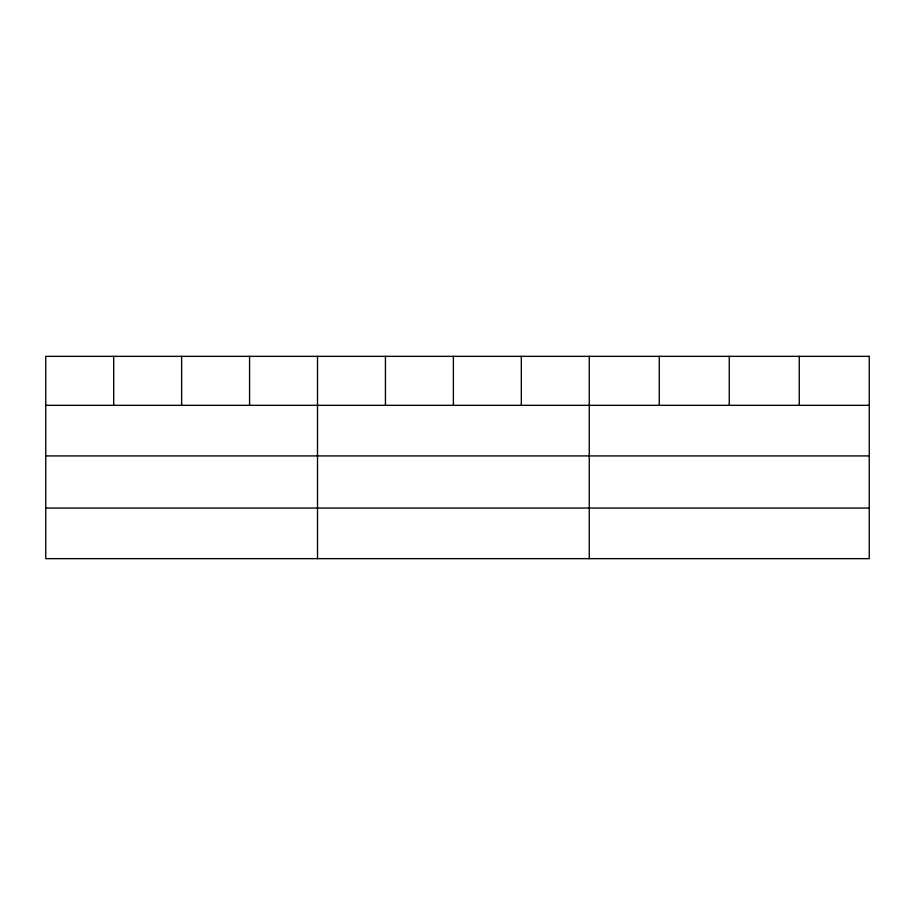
<?xml version="1.0" encoding="UTF-8"?>
<svg xmlns="http://www.w3.org/2000/svg" width="915" height="915" viewBox="0 0 915 915"><rect width="100%" height="100%" fill="white"/><g stroke="black" fill="none" stroke-linecap="round" stroke-linejoin="round"><path stroke-width="1.37" d="M45.75 405.322L869.25 405.322M45.75 455.922L869.25 455.922M45.75 508.054L869.25 508.054M799.252 356.347L799.252 405.322M729.255 356.347L729.255 405.322M659.258 356.347L659.258 405.322M589.26 356.347L589.26 558.653M521.321 356.347L521.321 405.322M453.382 356.347L453.382 405.322M385.444 356.347L385.444 405.322M317.505 356.347L317.505 558.653M249.566 356.347L249.566 405.322M181.628 356.347L181.628 405.322M113.689 356.347L113.689 405.322M869.25 356.347L45.75 356.347L45.75 558.653L869.25 558.653L869.25 356.347"/></g></svg>
